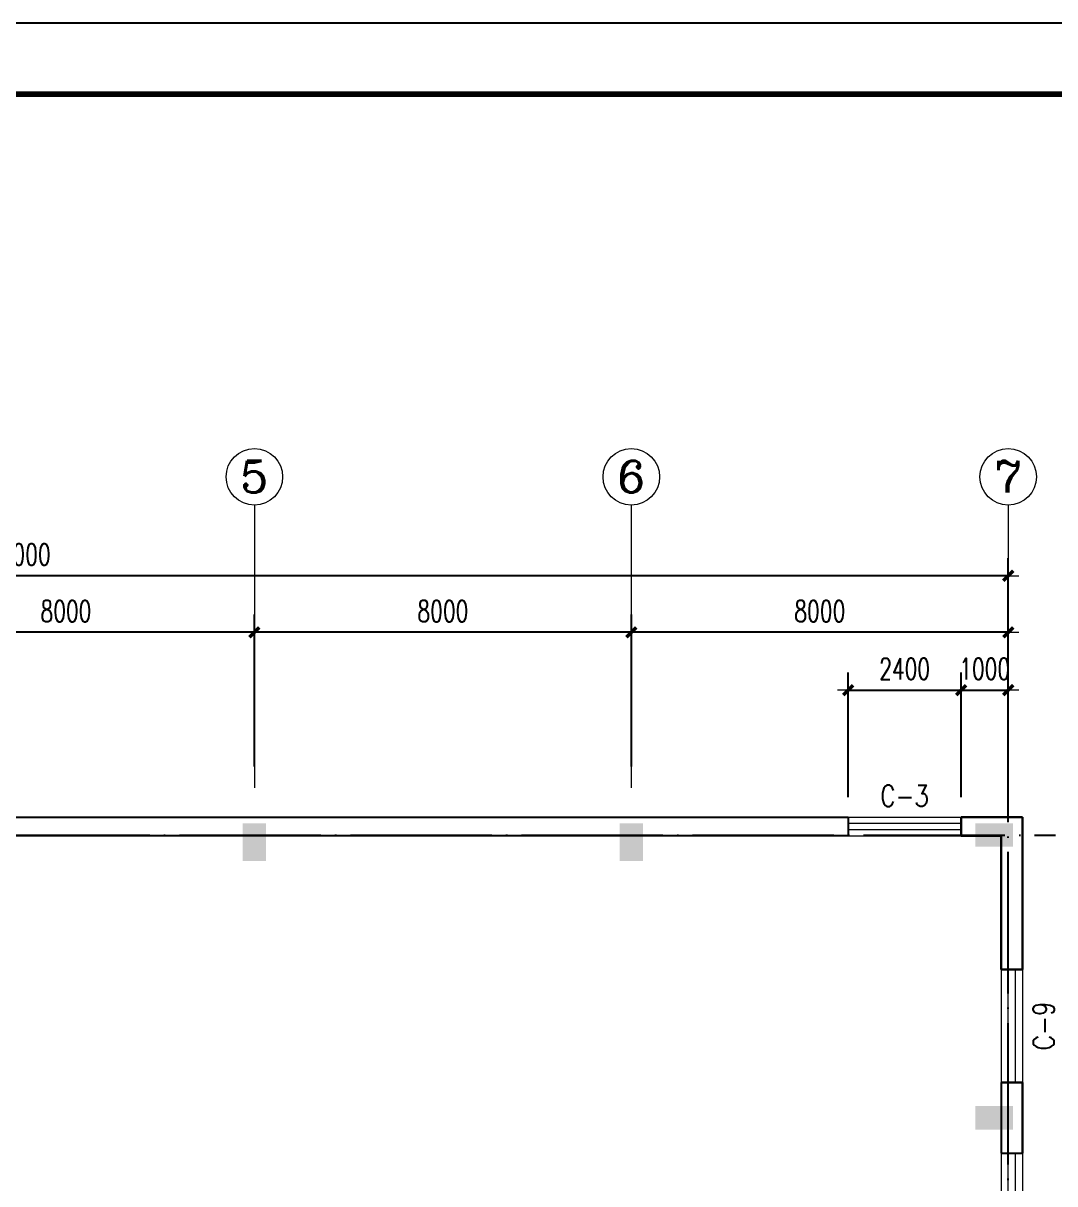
# Model space of a CAD drawing. Extents: x -220435 to 246757, y -381552 to -223577.
# Drawn here: x 178857 to 200751, y -278183 to -253559 of the extents above; entities that cross this region are included whole.
import ezdxf
from ezdxf.enums import TextEntityAlignment as Align

# ---------------------------------------------------------------- set-up
doc = ezdxf.new("R2010")
doc.units = 0
doc.header["$LTSCALE"] = 1500
doc.header["$MEASUREMENT"] = 0
doc.linetypes.add('DOTE', pattern=[2.42, 2, -0.2, 0.02, -0.2])
doc.layers.get('0').update_dxf_attribs({"linetype": 'CONTINUOUS'})
doc.layers.get('DEFPOINTS').update_dxf_attribs({"linetype": 'CONTINUOUS'})
for name, color, linetype in [('AXIS', 7, 'CONTINUOUS'), ('AXIS_TEXT', 7, 'CONTINUOUS'), ('COLUMN', 7, 'CONTINUOUS'), ('DOTE', 7, 'DOTE'), ('PUB_WALL', 7, 'CONTINUOUS'), ('WALL', 7, 'CONTINUOUS'), ('WINDOW_TEXT', 7, 'CONTINUOUS')]:
    doc.layers.add(name, color=color, linetype=linetype)
doc.layers.add('PUB_DIM', color=7, linetype='CONTINUOUS', lineweight=0)
doc.layers.add('WINDOW', color=7, linetype='CONTINUOUS', lineweight=0)
doc.styles.add('_SIMPLEX', font='SIMPLEX.shx', dxfattribs={"width": 0.8})
doc.styles.add('COMPLEX', font='COMPLEX')
doc.styles.add('DIM_FONT', font='TXT.shx', dxfattribs={"width": 0.7})
doc.styles.add('SIMPLEX', font='SIMPLEX.SHX')
doc.dimstyles.new('DIMN150', dxfattribs={"dimscale": 1.5, "dimtxt": 300, "dimasz": 1, "dimexe": 250, "dimexo": 300, "dimgap": 150, "dimtad": 1, "dimdec": 0, "dimzin": 0, "dimdsep": 46, "dimtxsty": 'DIM_FONT', "dimblk": '_DIMX', "dimcen": 0.09, "dimclrt": 7, "dimadec": 0, "dimazin": 0, "dimtfac": 1, "dimtdec": 0, "dimtix": 1, "dimtmove": 2, "dimatfit": 3, "dimldrblk": '_DIMX', "dimfxl": 1, "dimtolj": 1, "dimtzin": 0, "dimarcsym": 0})

# ---------------------------------------------------------------- blocks, each defined once
blk = doc.blocks.new('_DIMX')
blk.add_line((-150, 0), (150, 0))
at = {"const_width": 50}
blk.add_lwpolyline([(-70, -70), (70, 70)], dxfattribs=at)
blk = doc.blocks.new('*D659')
at = {"layer": 'DEFPOINTS', "color": 0, "lineweight": 20}
for p in [(175764, -266483), (175764, -269783), (183764, -269783)]:
    blk.add_point(p, dxfattribs=at)
at = {"layer": 'PUB_DIM', "color": 0, "lineweight": -2}
for p, q in [((175764, -269333), (175764, -266108)), ((183764, -269333), (183764, -266108)), ((183762, -266483), (175765, -266483))]:
    blk.add_line(p, q, dxfattribs=at)
at = {"layer": 'PUB_DIM', "color": 0, "lineweight": -2, "xscale": 1.5, "yscale": 1.5, "zscale": 1.5, "rotation": 180}
blk.add_blockref('_DIMX', (175764, -266483), dxfattribs=at)
at = {"layer": 'PUB_DIM', "color": 0, "lineweight": -2, "xscale": 1.5, "yscale": 1.5, "zscale": 1.5}
blk.add_blockref('_DIMX', (183764, -266483), dxfattribs=at)
at = {"layer": 'PUB_DIM', "color": 7, "insert": (179764, -266033), "char_height": 450, "attachment_point": 5, "style": 'DIM_FONT'}
blk.add_mtext('\\A1;8000', dxfattribs=at)
blk = doc.blocks.new('*D660')
at = {"layer": 'DEFPOINTS', "color": 0, "lineweight": 20}
for p in [(175764, -266483), (175764, -269783), (183764, -269783)]:
    blk.add_point(p, dxfattribs=at)
at = {"layer": 'PUB_DIM', "color": 0, "lineweight": -2}
for p, q in [((175764, -269333), (175764, -266108)), ((183764, -269333), (183764, -266108)), ((183762, -266483), (175765, -266483))]:
    blk.add_line(p, q, dxfattribs=at)
at = {"layer": 'PUB_DIM', "color": 0, "lineweight": -2, "xscale": 1.5, "yscale": 1.5, "zscale": 1.5, "rotation": 180}
blk.add_blockref('_DIMX', (175764, -266483), dxfattribs=at)
at = {"layer": 'PUB_DIM', "color": 0, "lineweight": -2, "xscale": 1.5, "yscale": 1.5, "zscale": 1.5}
blk.add_blockref('_DIMX', (183764, -266483), dxfattribs=at)
at = {"layer": 'PUB_DIM', "color": 7, "insert": (179764, -266033), "char_height": 450, "attachment_point": 5, "style": 'DIM_FONT'}
blk.add_mtext('\\A1;8000', dxfattribs=at)
blk = doc.blocks.new('*D661')
at = {"layer": 'DEFPOINTS', "color": 0, "lineweight": 20}
for p in [(157764, -265283), (157764, -269783), (199764, -269783)]:
    blk.add_point(p, dxfattribs=at)
at = {"layer": 'PUB_DIM', "color": 0, "lineweight": -2}
for p, q in [((157764, -269333), (157764, -264908)), ((199764, -269333), (199764, -264908)), ((199762, -265283), (157765, -265283))]:
    blk.add_line(p, q, dxfattribs=at)
at = {"layer": 'PUB_DIM', "color": 0, "lineweight": -2, "xscale": 1.5, "yscale": 1.5, "zscale": 1.5, "rotation": 180}
blk.add_blockref('_DIMX', (157764, -265283), dxfattribs=at)
at = {"layer": 'PUB_DIM', "color": 0, "lineweight": -2, "xscale": 1.5, "yscale": 1.5, "zscale": 1.5}
blk.add_blockref('_DIMX', (199764, -265283), dxfattribs=at)
at = {"layer": 'PUB_DIM', "color": 7, "insert": (178764, -264833), "char_height": 450, "attachment_point": 5, "style": 'DIM_FONT'}
blk.add_mtext('\\A1;42000', dxfattribs=at)
blk = doc.blocks.new('*D662')
at = {"layer": 'DEFPOINTS', "color": 0, "lineweight": 20}
for p in [(157764, -265283), (157764, -269783), (199764, -269783)]:
    blk.add_point(p, dxfattribs=at)
at = {"layer": 'PUB_DIM', "color": 0, "lineweight": -2}
for p, q in [((157764, -269333), (157764, -264908)), ((199764, -269333), (199764, -264908)), ((199762, -265283), (157765, -265283))]:
    blk.add_line(p, q, dxfattribs=at)
at = {"layer": 'PUB_DIM', "color": 0, "lineweight": -2, "xscale": 1.5, "yscale": 1.5, "zscale": 1.5, "rotation": 180}
blk.add_blockref('_DIMX', (157764, -265283), dxfattribs=at)
at = {"layer": 'PUB_DIM', "color": 0, "lineweight": -2, "xscale": 1.5, "yscale": 1.5, "zscale": 1.5}
blk.add_blockref('_DIMX', (199764, -265283), dxfattribs=at)
at = {"layer": 'PUB_DIM', "color": 7, "insert": (178764, -264833), "char_height": 450, "attachment_point": 5, "style": 'DIM_FONT'}
blk.add_mtext('\\A1;42000', dxfattribs=at)
blk = doc.blocks.new('_WBLK')
for p, q in [((-0.5, 0.5), (0.5, 0.5)), ((0.5, 0.1667), (-0.5, 0.1667)), ((0.5, -0.1667), (-0.5, -0.1667)), ((-0.5, -0.5), (0.5, -0.5))]:
    blk.add_line(p, q)
at = {"layer": 'WINDOW_TEXT', "style": 'SIMPLEX', "flags": 9}
blk.add_attdef('A', text='', height=1, dxfattribs=at).set_placement((0, 1.5), align=Align.MIDDLE)
blk = doc.blocks.new('_FZH')
blk.add_solid([(-0.5, -0.5), (0.5, -0.5), (-0.5, 0.5), (0.5, 0.5)])
blk = doc.blocks.new('_AXISO')
blk.add_circle((0, 0), 0.5)
at = {"layer": 'AXIS_TEXT', "style": 'COMPLEX', "width": 1.041667}
blk.add_attdef('A', text='', height=0.56, dxfattribs=at).set_placement((-0.25, -0.28), (0.25, -0.28), align=Align.FIT)
blk = doc.blocks.new('*D767')
at = {"layer": 'DEFPOINTS', "color": 0, "lineweight": 20}
for p in [(191764, -266483), (191764, -269783), (199764, -269783)]:
    blk.add_point(p, dxfattribs=at)
at = {"layer": 'PUB_DIM', "color": 0, "lineweight": -2}
for p, q in [((191764, -269333), (191764, -266108)), ((199764, -269333), (199764, -266108)), ((199762, -266483), (191765, -266483))]:
    blk.add_line(p, q, dxfattribs=at)
at = {"layer": 'PUB_DIM', "color": 0, "lineweight": -2, "xscale": 1.5, "yscale": 1.5, "zscale": 1.5, "rotation": 180}
blk.add_blockref('_DIMX', (191764, -266483), dxfattribs=at)
at = {"layer": 'PUB_DIM', "color": 0, "lineweight": -2, "xscale": 1.5, "yscale": 1.5, "zscale": 1.5}
blk.add_blockref('_DIMX', (199764, -266483), dxfattribs=at)
at = {"layer": 'PUB_DIM', "color": 7, "insert": (195764, -266033), "char_height": 450, "attachment_point": 5, "style": 'DIM_FONT'}
blk.add_mtext('\\A1;8000', dxfattribs=at)
blk = doc.blocks.new('*D768')
at = {"layer": 'DEFPOINTS', "color": 0, "lineweight": 20}
for p in [(191764, -266483), (191764, -269783), (199764, -269783)]:
    blk.add_point(p, dxfattribs=at)
at = {"layer": 'PUB_DIM', "color": 0, "lineweight": -2}
for p, q in [((191764, -269333), (191764, -266108)), ((199764, -269333), (199764, -266108)), ((199762, -266483), (191765, -266483))]:
    blk.add_line(p, q, dxfattribs=at)
at = {"layer": 'PUB_DIM', "color": 0, "lineweight": -2, "xscale": 1.5, "yscale": 1.5, "zscale": 1.5, "rotation": 180}
blk.add_blockref('_DIMX', (191764, -266483), dxfattribs=at)
at = {"layer": 'PUB_DIM', "color": 0, "lineweight": -2, "xscale": 1.5, "yscale": 1.5, "zscale": 1.5}
blk.add_blockref('_DIMX', (199764, -266483), dxfattribs=at)
at = {"layer": 'PUB_DIM', "color": 7, "insert": (195764, -266033), "char_height": 450, "attachment_point": 5, "style": 'DIM_FONT'}
blk.add_mtext('\\A1;8000', dxfattribs=at)
blk = doc.blocks.new('*D769')
at = {"layer": 'DEFPOINTS', "color": 0, "lineweight": 20}
for p in [(183764, -266483), (183764, -269783), (191764, -269783)]:
    blk.add_point(p, dxfattribs=at)
at = {"layer": 'PUB_DIM', "color": 0, "lineweight": -2}
for p, q in [((183764, -269333), (183764, -266108)), ((191764, -269333), (191764, -266108)), ((191762, -266483), (183765, -266483))]:
    blk.add_line(p, q, dxfattribs=at)
at = {"layer": 'PUB_DIM', "color": 0, "lineweight": -2, "xscale": 1.5, "yscale": 1.5, "zscale": 1.5, "rotation": 180}
blk.add_blockref('_DIMX', (183764, -266483), dxfattribs=at)
at = {"layer": 'PUB_DIM', "color": 0, "lineweight": -2, "xscale": 1.5, "yscale": 1.5, "zscale": 1.5}
blk.add_blockref('_DIMX', (191764, -266483), dxfattribs=at)
at = {"layer": 'PUB_DIM', "color": 7, "insert": (187764, -266033), "char_height": 450, "attachment_point": 5, "style": 'DIM_FONT'}
blk.add_mtext('\\A1;8000', dxfattribs=at)
blk = doc.blocks.new('*D770')
at = {"layer": 'DEFPOINTS', "color": 0, "lineweight": 20}
for p in [(183764, -266483), (183764, -269783), (191764, -269783)]:
    blk.add_point(p, dxfattribs=at)
at = {"layer": 'PUB_DIM', "color": 0, "lineweight": -2}
for p, q in [((183764, -269333), (183764, -266108)), ((191764, -269333), (191764, -266108)), ((191762, -266483), (183765, -266483))]:
    blk.add_line(p, q, dxfattribs=at)
at = {"layer": 'PUB_DIM', "color": 0, "lineweight": -2, "xscale": 1.5, "yscale": 1.5, "zscale": 1.5, "rotation": 180}
blk.add_blockref('_DIMX', (183764, -266483), dxfattribs=at)
at = {"layer": 'PUB_DIM', "color": 0, "lineweight": -2, "xscale": 1.5, "yscale": 1.5, "zscale": 1.5}
blk.add_blockref('_DIMX', (191764, -266483), dxfattribs=at)
at = {"layer": 'PUB_DIM', "color": 7, "insert": (187764, -266033), "char_height": 450, "attachment_point": 5, "style": 'DIM_FONT'}
blk.add_mtext('\\A1;8000', dxfattribs=at)
blk = doc.blocks.new('*D771')
at = {"layer": 'DEFPOINTS', "color": 0, "lineweight": 20}
for p in [(198764, -267709), (196364, -270433), (198764, -270433)]:
    blk.add_point(p, dxfattribs=at)
at = {"layer": 'PUB_DIM', "color": 0, "lineweight": -2}
for p, q in [((196364, -269983), (196364, -267334)), ((198764, -269983), (198764, -267334)), ((196365, -267709), (198762, -267709))]:
    blk.add_line(p, q, dxfattribs=at)
at = {"layer": 'PUB_DIM', "color": 0, "lineweight": -2, "xscale": 1.5, "yscale": 1.5, "zscale": 1.5, "rotation": 180}
blk.add_blockref('_DIMX', (196364, -267709), dxfattribs=at)
at = {"layer": 'PUB_DIM', "color": 0, "lineweight": -2, "xscale": 1.5, "yscale": 1.5, "zscale": 1.5}
blk.add_blockref('_DIMX', (198764, -267709), dxfattribs=at)
at = {"layer": 'PUB_DIM', "color": 7, "insert": (197564, -267259), "char_height": 450, "attachment_point": 5, "style": 'DIM_FONT'}
blk.add_mtext('\\A1;2400', dxfattribs=at)
blk = doc.blocks.new('*D772')
at = {"layer": 'DEFPOINTS', "color": 0, "lineweight": 20}
for p in [(199764, -267709), (198764, -270433), (199764, -270433)]:
    blk.add_point(p, dxfattribs=at)
at = {"layer": 'PUB_DIM', "color": 0, "lineweight": -2}
for p, q in [((198764, -269983), (198764, -267334)), ((199764, -269983), (199764, -267334)), ((198762, -267709), (198761, -267709)), ((198764, -267709), (199764, -267709)), ((199765, -267709), (199767, -267709))]:
    blk.add_line(p, q, dxfattribs=at)
at = {"layer": 'PUB_DIM', "color": 0, "lineweight": -2, "xscale": 1.5, "yscale": 1.5, "zscale": 1.5}
blk.add_blockref('_DIMX', (198764, -267709), dxfattribs=at)
at = {"layer": 'PUB_DIM', "color": 0, "lineweight": -2, "xscale": 1.5, "yscale": 1.5, "zscale": 1.5, "rotation": 180}
blk.add_blockref('_DIMX', (199764, -267709), dxfattribs=at)
at = {"layer": 'PUB_DIM', "color": 7, "insert": (199264, -267259), "char_height": 450, "attachment_point": 5, "style": 'DIM_FONT'}
blk.add_mtext('\\A1;1000', dxfattribs=at)

msp = doc.modelspace()

# ---------------------------------------------------------------- linework, layer by layer
at = {"layer": 'AXIS', "color": 250}
msp.add_lwpolyline([(211554.8, -253559.3), (124714.7, -253559.3), (124714.7, -370748.3), (211554.8, -370748.3)], close=True, dxfattribs=at)
at = {"layer": 'AXIS', "color": 0, "const_width": 120.2}
msp.add_lwpolyline([(210052.3, -255061.7), (126217.1, -255061.7), (126217.1, -369245.9), (210052.3, -369245.9)], close=True, dxfattribs=at)
at = {"layer": 'DOTE'}
for p, q in [((199763.6, -350373.4), (199763.6, -269783.4)), ((156763.6, -270783.4), (200763.6, -270783.4))]:
    msp.add_line(p, q, dxfattribs=at)
at = {"layer": 'PUB_DIM'}
for p, q in [((183763.6, -263783.4), (183763.6, -269783.4)), ((183763.6, -263783.4), (183763.6, -269783.4)), ((191763.6, -263783.4), (191763.6, -269783.4)), ((191763.6, -263783.4), (191763.6, -269783.4)), ((199763.6, -263783.4), (199763.6, -269783.4)), ((199763.6, -263783.4), (199763.6, -269783.4))]:
    msp.add_line(p, q, dxfattribs=at)
at = {"layer": 'PUB_WALL', "linetype": 'ByBlock'}
for p, q in [((167963.6, -270403.4), (196363.6, -270403.4)), ((196363.6, -270403.4), (196363.6, -270803.4)), ((200063.6, -270403.4), (198763.6, -270403.4)), ((198763.6, -270403.4), (198763.6, -270803.4)), ((200063.6, -273633.4), (200063.6, -270403.4)), ((196363.6, -270803.4), (176033.6, -270803.4)), ((198763.6, -270803.4), (199613.6, -270803.4)), ((199613.6, -270803.4), (199613.6, -273633.4)), ((199613.6, -273633.4), (200063.6, -273633.4))]:
    msp.add_line(p, q, dxfattribs=at)
at = {"layer": 'PUB_WALL'}
for p, q in [((167963.6, -270403.4), (196363.6, -270403.4)), ((196363.6, -270403.4), (196363.6, -270803.4)), ((198763.6, -270803.4), (198763.6, -270403.4)), ((198763.6, -270403.4), (200063.6, -270403.4)), ((200063.6, -270403.4), (200063.6, -273633.4)), ((196363.6, -270803.4), (176033.6, -270803.4)), ((199613.6, -270803.4), (198763.6, -270803.4)), ((199613.6, -273633.4), (199613.6, -270803.4)), ((200063.6, -273633.4), (199613.6, -273633.4)), ((200063.6, -276033.4), (199613.6, -276033.4)), ((199613.6, -276033.4), (199613.6, -277533.4)), ((199613.6, -276033.4), (199613.6, -277533.4)), ((200063.6, -276033.4), (199613.6, -276033.4)), ((200063.6, -277533.4), (200063.6, -276033.4)), ((200063.6, -277533.4), (200063.6, -276033.4)), ((199613.6, -277533.4), (200063.6, -277533.4)), ((199613.6, -277533.4), (200063.6, -277533.4))]:
    msp.add_line(p, q, dxfattribs=at)
at = {"layer": 'WALL'}
for p, q in [((167963.6, -270403.4), (196363.6, -270403.4)), ((198763.6, -270403.4), (200063.6, -270403.4)), ((200063.6, -270403.4), (200063.6, -273633.4)), ((196363.6, -270803.4), (176033.6, -270803.4)), ((199613.6, -270803.4), (198763.6, -270803.4)), ((199613.6, -270803.4), (199613.6, -273633.4)), ((199613.6, -273633.4), (200063.6, -273633.4)), ((199613.6, -276033.4), (200063.6, -276033.4)), ((199613.6, -276033.4), (199613.6, -277533.4)), ((200063.6, -276033.4), (200063.6, -277533.4)), ((199613.6, -277533.4), (200063.6, -277533.4))]:
    msp.add_line(p, q, dxfattribs=at)
at = {"layer": 'WALL', "linetype": 'ByBlock'}
for p, q in [((196363.6, -270403.4), (196363.6, -270803.4)), ((198763.6, -270403.4), (198763.6, -270803.4))]:
    msp.add_line(p, q, dxfattribs=at)

# ---------------------------------------------------------------- block references
at = {"layer": 'COLUMN', "xscale": 500, "yscale": 800, "zscale": 500}
for p in [(183763.6, -270933.4), (191763.6, -270933.4)]:
    msp.add_blockref('_FZH', p, dxfattribs=at)
at = {"layer": 'COLUMN', "xscale": 500, "yscale": 800, "zscale": 500, "rotation": 90}
for p in [(199463.6, -270783.4), (199463.6, -276783.4)]:
    msp.add_blockref('_FZH', p, dxfattribs=at)
at = {"layer": 'PUB_DIM'}
ref = msp.add_blockref('_AXISO', (183763.6, -263183.4), dxfattribs=dict(at, xscale=1200, yscale=1200, zscale=1200))
ref.add_attrib('A', '5', dxfattribs={"layer": 'AXIS_TEXT', "height": 672, "style": 'COMPLEX', "width": 1.339286}).set_placement((183463.6, -263519.4), (184063.6, -263519.4), align=Align.FIT)
ref = msp.add_blockref('_AXISO', (191763.6, -263183.4), dxfattribs=dict(at, xscale=1200, yscale=1200, zscale=1200))
ref.add_attrib('A', '6', dxfattribs={"layer": 'AXIS_TEXT', "height": 672, "style": 'COMPLEX', "width": 1.339286}).set_placement((191463.6, -263519.4), (192063.6, -263519.4), align=Align.FIT)
ref = msp.add_blockref('_AXISO', (199763.6, -263183.4), dxfattribs=dict(at, xscale=1200, yscale=1200, zscale=1200))
ref.add_attrib('A', '7', dxfattribs={"layer": 'AXIS_TEXT', "height": 672, "style": 'COMPLEX', "width": 1.339286}).set_placement((199463.6, -263519.4), (200063.6, -263519.4), align=Align.FIT)
at = {"layer": 'WINDOW', "linetype": 'ByBlock'}
ref = msp.add_blockref('_WBLK', (197563.6, -270603.4), dxfattribs=dict(at, xscale=2400, yscale=400.0000000000582, zscale=2400))
ref.add_attrib('A', 'C-3', dxfattribs={"layer": 'WINDOW_TEXT', "height": 450, "style": '_SIMPLEX', "width": 0.8, "flags": 8}).set_placement((197563.6, -269953.4), align=Align.MIDDLE)
at = {"layer": 'WINDOW'}
ref = msp.add_blockref('_WBLK', (199838.6, -274833.4), dxfattribs=dict(at, xscale=2400, yscale=450, zscale=2400, rotation=270))
ref.add_attrib('A', 'C-9', dxfattribs={"layer": 'WINDOW_TEXT', "height": 450, "rotation": 90, "style": '_SIMPLEX', "width": 0.8, "flags": 8}).set_placement((200513.6, -274833.4), align=Align.MIDDLE)
ref = msp.add_blockref('_WBLK', (199838.6, -279783.4), dxfattribs=dict(at, xscale=4500, yscale=450.0000000000582, zscale=4500, rotation=270))
ref.add_attrib('A', 'C-10', dxfattribs={"layer": 'WINDOW_TEXT', "height": 450, "rotation": 90, "style": '_SIMPLEX', "width": 0.8, "flags": 8}).set_placement((200513.6, -279783.4), align=Align.MIDDLE)

# ---------------------------------------------------------------- dimensions: what is measured, and where the dimension line sits
at = {"layer": 'PUB_DIM'}
for p1, p2, distance, picture, middle in [((199763.6, -269783.4), (157763.6, -269783.4), -4500, '*D661', (178763.6, -264833.4)), ((199763.6, -269783.4), (157763.6, -269783.4), -4500, '*D662', (178763.6, -264833.4)), ((199763.6, -269783.4), (191763.6, -269783.4), -3300, '*D767', (195763.6, -266033.4)), ((199763.6, -269783.4), (191763.6, -269783.4), -3300, '*D768', (195763.6, -266033.4)), ((196363.6, -270433.4), (198763.6, -270433.4), 2724.6, '*D771', (197563.6, -267258.8)), ((198763.6, -270433.4), (199763.6, -270433.4), 2724.6, '*D772', (199263.6, -267258.8))]:
    dim = msp.add_aligned_dim(p1=p1, p2=p2, distance=distance, dimstyle='DIMN150', dxfattribs=at)
    dim.commit()
    dim.dimension.update_dxf_attribs({"geometry": picture, "text_midpoint": middle})
for base, p1, p2, picture, middle in [((175763.6, -266483.4), (183763.6, -269783.4), (175763.6, -269783.4), '*D659', (179763.6, -266033.4)), ((175763.6, -266483.4), (183763.6, -269783.4), (175763.6, -269783.4), '*D660', (179763.6, -266033.4)), ((183763.6, -266483.4), (191763.6, -269783.4), (183763.6, -269783.4), '*D769', (187763.6, -266033.4)), ((183763.6, -266483.4), (191763.6, -269783.4), (183763.6, -269783.4), '*D770', (187763.6, -266033.4))]:
    dim = msp.add_linear_dim(base=base, p1=p1, p2=p2, dimstyle='DIMN150', dxfattribs=at)
    dim.commit()
    dim.dimension.update_dxf_attribs({"geometry": picture, "text_midpoint": middle})

doc.saveas('drawing.dxf')
